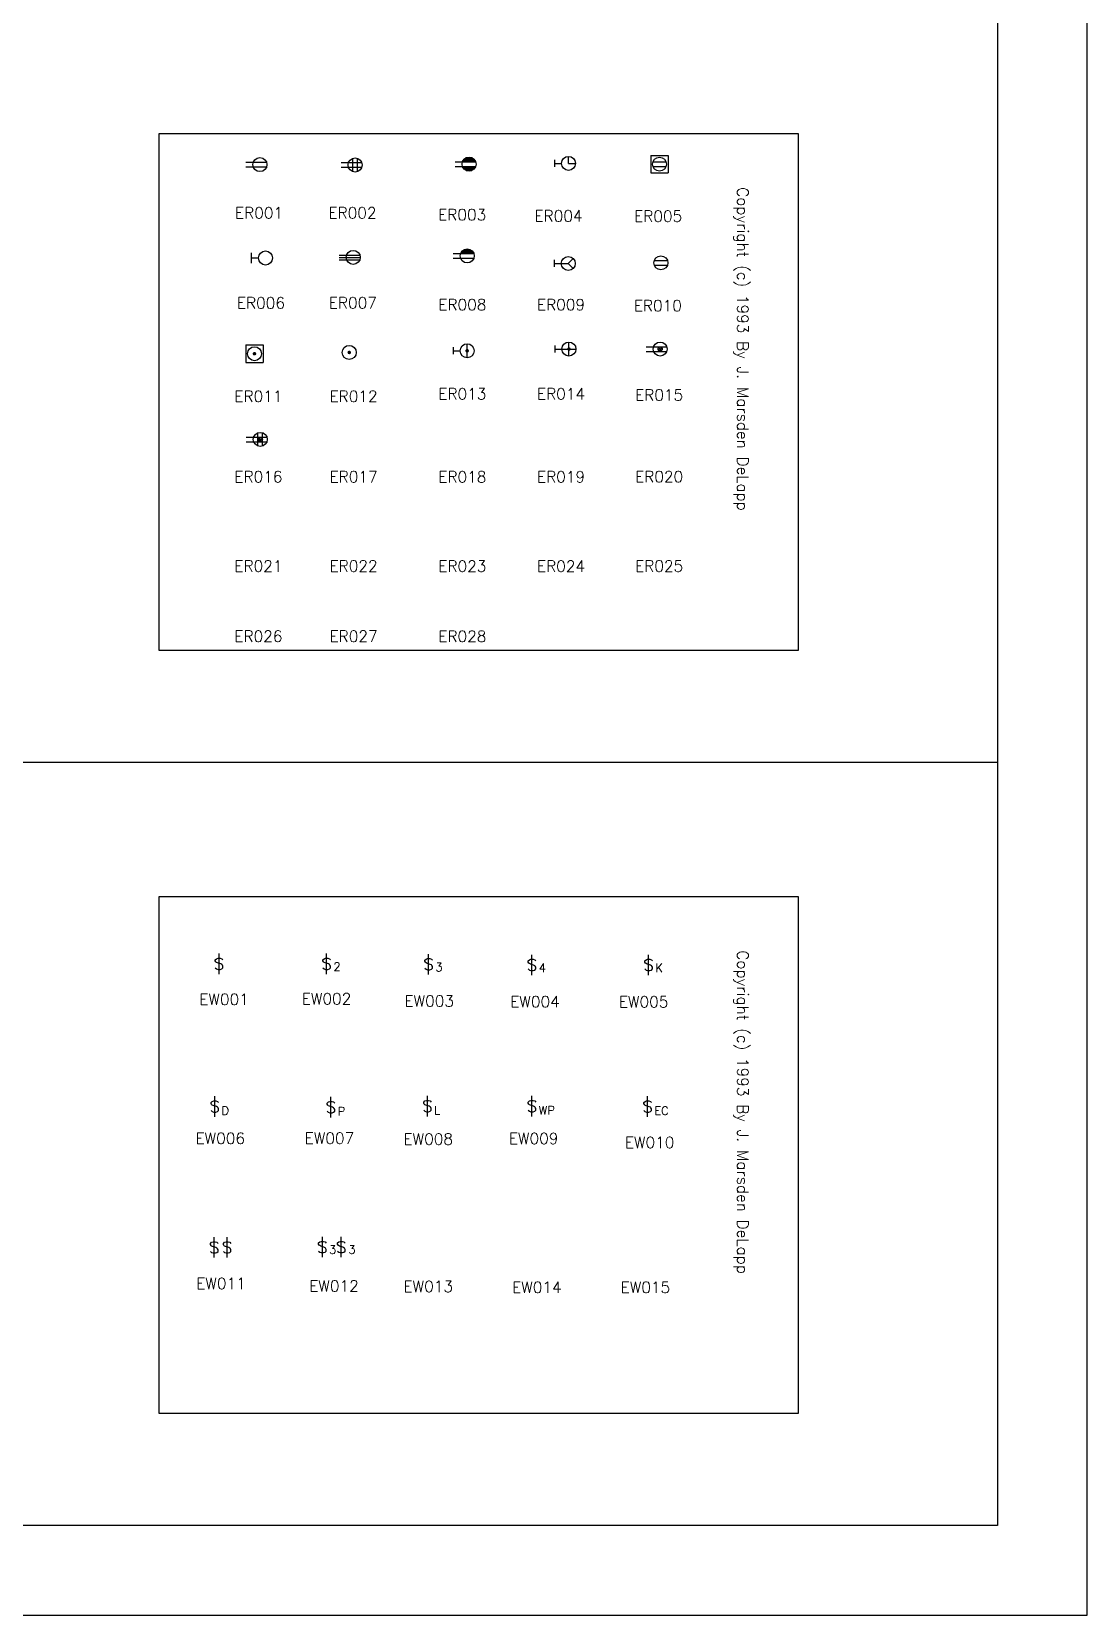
# Model space of a CAD drawing. Extents: x 0 to 24, y 0 to 36.
# Drawn here: x 12.24 to 24, y 0 to 17.64 of the extents above; entities that cross this region are included whole.
import ezdxf

# ---------------------------------------------------------------- set-up
doc = ezdxf.new("R2010")
doc.units = 0
doc.header["$MEASUREMENT"] = 0
doc.layers.get('0').update_dxf_attribs({"linetype": 'CONTINUOUS'})
doc.layers.add('TITLE', color=1, linetype='CONTINUOUS')
doc.styles.add('ANNOTATE', font='SIMPLEX')
doc.styles.add('NOTES', font='SIMPLEX')

# ---------------------------------------------------------------- blocks, each defined once
blk = doc.blocks.new('COPYRGHT')
at = {"style": 'NOTES'}
blk.add_text('Copyright (c) 1993 By J. Marsden DeLapp', height=0.125, dxfattribs=at).set_placement((0.041, 0.028))
blk = doc.blocks.new('EW001')
for p, q in [((-0.028, 0.171), (-0.011, 0.177)), ((-0.011, 0.177), (0.013, 0.177)), ((0, 0), (0, 0.228)), ((0.013, 0.177), (0.031, 0.171)), ((-0.041, 0.159), (-0.028, 0.171)), ((-0.041, 0.147), (-0.041, 0.159)), ((-0.035, 0.136), (-0.041, 0.147)), ((-0.041, 0.07), (-0.029, 0.058)), ((-0.029, 0.129), (-0.035, 0.136)), ((-0.017, 0.124), (-0.029, 0.129)), ((-0.029, 0.058), (-0.011, 0.052)), ((0.019, 0.112), (-0.017, 0.124)), ((-0.011, 0.052), (0.013, 0.052)), ((0.013, 0.052), (0.031, 0.058)), ((0.031, 0.106), (0.019, 0.112)), ((0.031, 0.171), (0.043, 0.159)), ((0.037, 0.1), (0.031, 0.106)), ((0.031, 0.058), (0.043, 0.07)), ((0.043, 0.088), (0.037, 0.1)), ((0.043, 0.07), (0.043, 0.088))]:
    blk.add_line(p, q)
blk = doc.blocks.new('EW003')
blk.add_blockref('EW001', (0, 0))
at = {"style": 'ANNOTATE'}
blk.add_text('3', height=0.0938, dxfattribs=at).set_placement((0.075, 0.035))
blk = doc.blocks.new('EW004')
for p, q in [((-0.028, 0.171), (-0.011, 0.177)), ((-0.011, 0.177), (0.013, 0.177)), ((0, 0), (0, 0.228)), ((0.013, 0.177), (0.031, 0.171)), ((-0.041, 0.159), (-0.028, 0.171)), ((-0.041, 0.147), (-0.041, 0.159)), ((-0.035, 0.136), (-0.041, 0.147)), ((-0.041, 0.07), (-0.029, 0.058)), ((-0.029, 0.129), (-0.035, 0.136)), ((-0.017, 0.124), (-0.029, 0.129)), ((-0.029, 0.058), (-0.011, 0.052)), ((0.019, 0.112), (-0.017, 0.124)), ((-0.011, 0.052), (0.013, 0.052)), ((0.013, 0.052), (0.031, 0.058)), ((0.031, 0.106), (0.019, 0.112)), ((0.031, 0.171), (0.043, 0.159)), ((0.037, 0.1), (0.031, 0.106)), ((0.031, 0.058), (0.043, 0.07)), ((0.043, 0.088), (0.037, 0.1)), ((0.043, 0.07), (0.043, 0.088))]:
    blk.add_line(p, q)
at = {"style": 'ANNOTATE'}
blk.add_text('4', height=0.0938, dxfattribs=at).set_placement((0.075, 0.035))
blk = doc.blocks.new('EW005')
for p, q in [((-0.028, 0.171), (-0.011, 0.177)), ((-0.011, 0.177), (0.013, 0.177)), ((0, 0), (0, 0.228)), ((0.013, 0.177), (0.031, 0.171)), ((-0.041, 0.159), (-0.028, 0.171)), ((-0.041, 0.147), (-0.041, 0.159)), ((-0.035, 0.136), (-0.041, 0.147)), ((-0.041, 0.07), (-0.029, 0.058)), ((-0.029, 0.129), (-0.035, 0.136)), ((-0.017, 0.124), (-0.029, 0.129)), ((-0.029, 0.058), (-0.011, 0.052)), ((0.019, 0.112), (-0.017, 0.124)), ((-0.011, 0.052), (0.013, 0.052)), ((0.013, 0.052), (0.031, 0.058)), ((0.031, 0.106), (0.019, 0.112)), ((0.031, 0.171), (0.043, 0.159)), ((0.037, 0.1), (0.031, 0.106)), ((0.031, 0.058), (0.043, 0.07)), ((0.043, 0.088), (0.037, 0.1)), ((0.043, 0.07), (0.043, 0.088))]:
    blk.add_line(p, q)
at = {"style": 'ANNOTATE'}
blk.add_text('K', height=0.0938, dxfattribs=at).set_placement((0.075, 0.035))
blk = doc.blocks.new('EW008')
for p, q in [((-0.028, 0.171), (-0.011, 0.177)), ((-0.011, 0.177), (0.013, 0.177)), ((0, 0), (0, 0.228)), ((0.013, 0.177), (0.031, 0.171)), ((-0.041, 0.159), (-0.028, 0.171)), ((-0.041, 0.147), (-0.041, 0.159)), ((-0.035, 0.136), (-0.041, 0.147)), ((-0.041, 0.07), (-0.029, 0.058)), ((-0.029, 0.129), (-0.035, 0.136)), ((-0.017, 0.124), (-0.029, 0.129)), ((-0.029, 0.058), (-0.011, 0.052)), ((0.019, 0.112), (-0.017, 0.124)), ((-0.011, 0.052), (0.013, 0.052)), ((0.013, 0.052), (0.031, 0.058)), ((0.031, 0.106), (0.019, 0.112)), ((0.031, 0.171), (0.043, 0.159)), ((0.037, 0.1), (0.031, 0.106)), ((0.031, 0.058), (0.043, 0.07)), ((0.043, 0.088), (0.037, 0.1)), ((0.043, 0.07), (0.043, 0.088))]:
    blk.add_line(p, q)
at = {"style": 'ANNOTATE'}
blk.add_text('L', height=0.0938, dxfattribs=at).set_placement((0.075, 0.021))
blk = doc.blocks.new('EW009')
for p, q in [((-0.028, 0.171), (-0.011, 0.177)), ((-0.011, 0.177), (0.013, 0.177)), ((0, 0), (0, 0.228)), ((0.013, 0.177), (0.031, 0.171)), ((-0.041, 0.159), (-0.028, 0.171)), ((-0.041, 0.147), (-0.041, 0.159)), ((-0.035, 0.136), (-0.041, 0.147)), ((-0.041, 0.07), (-0.029, 0.058)), ((-0.029, 0.129), (-0.035, 0.136)), ((-0.017, 0.124), (-0.029, 0.129)), ((-0.029, 0.058), (-0.011, 0.052)), ((0.019, 0.112), (-0.017, 0.124)), ((-0.011, 0.052), (0.013, 0.052)), ((0.013, 0.052), (0.031, 0.058)), ((0.031, 0.106), (0.019, 0.112)), ((0.031, 0.171), (0.043, 0.159)), ((0.037, 0.1), (0.031, 0.106)), ((0.031, 0.058), (0.043, 0.07)), ((0.043, 0.088), (0.037, 0.1)), ((0.043, 0.07), (0.043, 0.088))]:
    blk.add_line(p, q)
at = {"style": 'ANNOTATE'}
blk.add_text('WP', height=0.0938, dxfattribs=at).set_placement((0.075, 0.021))
blk = doc.blocks.new('EW010')
for p, q in [((-0.028, 0.171), (-0.011, 0.177)), ((-0.011, 0.177), (0.013, 0.177)), ((0, 0), (0, 0.228)), ((0.013, 0.177), (0.031, 0.171)), ((-0.041, 0.159), (-0.028, 0.171)), ((-0.041, 0.147), (-0.041, 0.159)), ((-0.035, 0.136), (-0.041, 0.147)), ((-0.041, 0.07), (-0.029, 0.058)), ((-0.029, 0.129), (-0.035, 0.136)), ((-0.017, 0.124), (-0.029, 0.129)), ((-0.029, 0.058), (-0.011, 0.052)), ((0.019, 0.112), (-0.017, 0.124)), ((-0.011, 0.052), (0.013, 0.052)), ((0.013, 0.052), (0.031, 0.058)), ((0.031, 0.106), (0.019, 0.112)), ((0.031, 0.171), (0.043, 0.159)), ((0.037, 0.1), (0.031, 0.106)), ((0.031, 0.058), (0.043, 0.07)), ((0.043, 0.088), (0.037, 0.1)), ((0.043, 0.07), (0.043, 0.088))]:
    blk.add_line(p, q)
at = {"style": 'ANNOTATE'}
blk.add_text('EC', height=0.0938, dxfattribs=at).set_placement((0.075, 0.021))
blk = doc.blocks.new('EW002')
for p, q in [((-0.028, 0.171), (-0.011, 0.177)), ((-0.011, 0.177), (0.013, 0.177)), ((0, 0), (0, 0.228)), ((0.013, 0.177), (0.031, 0.171)), ((-0.041, 0.159), (-0.028, 0.171)), ((-0.041, 0.147), (-0.041, 0.159)), ((-0.035, 0.136), (-0.041, 0.147)), ((-0.041, 0.07), (-0.029, 0.058)), ((-0.029, 0.129), (-0.035, 0.136)), ((-0.017, 0.124), (-0.029, 0.129)), ((-0.029, 0.058), (-0.011, 0.052)), ((0.019, 0.112), (-0.017, 0.124)), ((-0.011, 0.052), (0.013, 0.052)), ((0.013, 0.052), (0.031, 0.058)), ((0.031, 0.106), (0.019, 0.112)), ((0.031, 0.171), (0.043, 0.159)), ((0.037, 0.1), (0.031, 0.106)), ((0.031, 0.058), (0.043, 0.07)), ((0.043, 0.088), (0.037, 0.1)), ((0.043, 0.07), (0.043, 0.088))]:
    blk.add_line(p, q)
at = {"style": 'ANNOTATE'}
blk.add_text('2', height=0.0938, dxfattribs=at).set_placement((0.075, 0.035))
blk = doc.blocks.new('EW006')
for p, q in [((-0.028, 0.171), (-0.011, 0.177)), ((-0.011, 0.177), (0.013, 0.177)), ((0, 0), (0, 0.228)), ((0.013, 0.177), (0.031, 0.171)), ((-0.041, 0.159), (-0.028, 0.171)), ((-0.041, 0.147), (-0.041, 0.159)), ((-0.035, 0.136), (-0.041, 0.147)), ((-0.041, 0.07), (-0.029, 0.058)), ((-0.029, 0.129), (-0.035, 0.136)), ((-0.017, 0.124), (-0.029, 0.129)), ((-0.029, 0.058), (-0.011, 0.052)), ((0.019, 0.112), (-0.017, 0.124)), ((-0.011, 0.052), (0.013, 0.052)), ((0.013, 0.052), (0.031, 0.058)), ((0.031, 0.106), (0.019, 0.112)), ((0.031, 0.171), (0.043, 0.159)), ((0.037, 0.1), (0.031, 0.106)), ((0.031, 0.058), (0.043, 0.07)), ((0.043, 0.088), (0.037, 0.1)), ((0.043, 0.07), (0.043, 0.088))]:
    blk.add_line(p, q)
at = {"style": 'ANNOTATE'}
blk.add_text('D', height=0.0938, dxfattribs=at).set_placement((0.075, 0.021))
blk = doc.blocks.new('EW007')
for p, q in [((-0.028, 0.171), (-0.011, 0.177)), ((-0.011, 0.177), (0.013, 0.177)), ((0, 0), (0, 0.228)), ((0.013, 0.177), (0.031, 0.171)), ((-0.041, 0.159), (-0.028, 0.171)), ((-0.041, 0.147), (-0.041, 0.159)), ((-0.035, 0.136), (-0.041, 0.147)), ((-0.041, 0.07), (-0.029, 0.058)), ((-0.029, 0.129), (-0.035, 0.136)), ((-0.017, 0.124), (-0.029, 0.129)), ((-0.029, 0.058), (-0.011, 0.052)), ((0.019, 0.112), (-0.017, 0.124)), ((-0.011, 0.052), (0.013, 0.052)), ((0.013, 0.052), (0.031, 0.058)), ((0.031, 0.106), (0.019, 0.112)), ((0.031, 0.171), (0.043, 0.159)), ((0.037, 0.1), (0.031, 0.106)), ((0.031, 0.058), (0.043, 0.07)), ((0.043, 0.088), (0.037, 0.1)), ((0.043, 0.07), (0.043, 0.088))]:
    blk.add_line(p, q)
at = {"style": 'ANNOTATE'}
blk.add_text('P', height=0.0938, dxfattribs=at).set_placement((0.075, 0.021))
blk = doc.blocks.new('EW012')
for p, q in [((-0.134, 0.175), (-0.117, 0.181)), ((-0.117, 0.181), (-0.093, 0.181)), ((-0.105, 0.004), (-0.105, 0.232)), ((-0.093, 0.181), (-0.074, 0.175)), ((0.077, 0.175), (0.094, 0.181)), ((0.094, 0.181), (0.118, 0.181)), ((0.105, 0.004), (0.105, 0.232)), ((0.118, 0.181), (0.136, 0.175)), ((-0.146, 0.164), (-0.134, 0.175)), ((-0.146, 0.151), (-0.146, 0.164)), ((-0.14, 0.14), (-0.146, 0.151)), ((-0.146, 0.074), (-0.134, 0.062)), ((-0.134, 0.134), (-0.14, 0.14)), ((-0.123, 0.128), (-0.134, 0.134)), ((-0.134, 0.062), (-0.117, 0.056)), ((-0.087, 0.116), (-0.123, 0.128)), ((-0.117, 0.056), (-0.092, 0.056)), ((-0.092, 0.056), (-0.074, 0.062)), ((-0.074, 0.11), (-0.087, 0.116)), ((-0.074, 0.175), (-0.062, 0.163)), ((-0.068, 0.104), (-0.074, 0.11)), ((-0.074, 0.062), (-0.063, 0.074)), ((-0.063, 0.092), (-0.068, 0.104)), ((-0.063, 0.074), (-0.063, 0.092)), ((0.064, 0.074), (0.077, 0.062)), ((0.065, 0.164), (0.077, 0.175)), ((0.065, 0.151), (0.065, 0.164)), ((0.07, 0.14), (0.065, 0.151)), ((0.076, 0.134), (0.07, 0.14)), ((0.088, 0.128), (0.076, 0.134)), ((0.077, 0.062), (0.094, 0.056)), ((0.124, 0.116), (0.088, 0.128)), ((0.094, 0.056), (0.118, 0.056)), ((0.118, 0.056), (0.136, 0.062)), ((0.136, 0.11), (0.124, 0.116)), ((0.136, 0.175), (0.148, 0.163)), ((0.142, 0.104), (0.136, 0.11)), ((0.136, 0.062), (0.148, 0.074)), ((0.148, 0.092), (0.142, 0.104)), ((0.148, 0.074), (0.148, 0.092))]:
    blk.add_line(p, q)
at = {"style": 'ANNOTATE'}
for p in [(-0.031, 0.043), (0.184, 0.043)]:
    blk.add_text('3', height=0.0938, dxfattribs=at).set_placement(p)
blk = doc.blocks.new('EW011')
for p, q in [((-0.092, 0.171), (-0.075, 0.177)), ((-0.075, 0.177), (-0.051, 0.177)), ((-0.063, 0), (-0.063, 0.228)), ((-0.051, 0.177), (-0.033, 0.171)), ((0.051, 0.171), (0.069, 0.177)), ((0.069, 0.177), (0.093, 0.177)), ((0.08, 0), (0.08, 0.228)), ((0.093, 0.177), (0.111, 0.171)), ((-0.104, 0.159), (-0.092, 0.171)), ((-0.104, 0.147), (-0.104, 0.159)), ((-0.098, 0.136), (-0.104, 0.147)), ((-0.104, 0.07), (-0.092, 0.058)), ((-0.092, 0.129), (-0.098, 0.136)), ((-0.081, 0.124), (-0.092, 0.129)), ((-0.092, 0.058), (-0.075, 0.052)), ((-0.045, 0.112), (-0.081, 0.124)), ((-0.075, 0.052), (-0.05, 0.052)), ((-0.05, 0.052), (-0.033, 0.058)), ((-0.033, 0.106), (-0.045, 0.112)), ((-0.033, 0.171), (-0.021, 0.159)), ((-0.027, 0.1), (-0.033, 0.106)), ((-0.033, 0.058), (-0.021, 0.07)), ((-0.021, 0.088), (-0.027, 0.1)), ((-0.021, 0.07), (-0.021, 0.088)), ((0.039, 0.159), (0.051, 0.171)), ((0.039, 0.147), (0.039, 0.159)), ((0.045, 0.136), (0.039, 0.147)), ((0.039, 0.07), (0.051, 0.058)), ((0.051, 0.129), (0.045, 0.136)), ((0.063, 0.124), (0.051, 0.129)), ((0.051, 0.058), (0.069, 0.052)), ((0.099, 0.112), (0.063, 0.124)), ((0.069, 0.052), (0.093, 0.052)), ((0.093, 0.052), (0.111, 0.058)), ((0.111, 0.106), (0.099, 0.112)), ((0.111, 0.171), (0.123, 0.159)), ((0.117, 0.1), (0.111, 0.106)), ((0.111, 0.058), (0.123, 0.07)), ((0.123, 0.088), (0.117, 0.1)), ((0.123, 0.07), (0.123, 0.088))]:
    blk.add_line(p, q)
blk = doc.blocks.new('ER016')
for p, q in [((0, 0.027), (0.23, 0.027)), ((0.13, -0.073), (0.13, 0.074)), ((0.182, -0.073), (0.182, 0.074)), ((0, -0.025), (0.23, -0.025))]:
    blk.add_line(p, q)
for radius in [0.0781, 0.0234, 0.0107]:
    blk.add_circle((0.156, 0.001), radius)
blk = doc.blocks.new('ER015')
for p, q in [((0, 0.026), (0.23, 0.026)), ((0, -0.026), (0.23, -0.026))]:
    blk.add_line(p, q)
for radius in [0.0781, 0.0234, 0.0107]:
    blk.add_circle((0.156, 0), radius)
blk = doc.blocks.new('ER008')
for p, q in [((0, 0.026), (0.229, 0.026)), ((0.086, 0.035), (0.226, 0.035)), ((0.092, 0.044), (0.221, 0.044)), ((0.099, 0.053), (0.214, 0.053)), ((0.109, 0.062), (0.204, 0.062)), ((0.124, 0.071), (0.189, 0.071)), ((0, -0.026), (0.229, -0.026))]:
    blk.add_line(p, q)
blk.add_circle((0.156, 0), 0.0781)
blk = doc.blocks.new('ER003')
for p, q in [((0, 0.026), (0.229, 0.026)), ((0.086, 0.035), (0.226, 0.035)), ((0.092, 0.044), (0.221, 0.044)), ((0.099, 0.053), (0.214, 0.053)), ((0.109, 0.062), (0.204, 0.062)), ((0.124, 0.071), (0.189, 0.071)), ((0, -0.026), (0.229, -0.026)), ((0.086, -0.035), (0.226, -0.035)), ((0.092, -0.044), (0.221, -0.044)), ((0.099, -0.053), (0.214, -0.053)), ((0.109, -0.062), (0.204, -0.062)), ((0.124, -0.071), (0.189, -0.071))]:
    blk.add_line(p, q)
blk.add_circle((0.156, 0), 0.0781)
blk = doc.blocks.new('ER014')
for p, q in [((0, 0.039), (0, -0.039)), ((0, 0), (0.234, 0)), ((0.156, -0.078), (0.156, 0.078)), ((0.156, 0), (0.156, 0))]:
    blk.add_line(p, q)
at = {"const_width": 0.0195}
blk.add_lwpolyline([(0.146, 0, 1), (0.166, 0, 1)], format="xyb", close=True, dxfattribs=at)
blk.add_circle((0.156, 0), 0.0781)
blk = doc.blocks.new('ER013')
for p, q in [((0, 0.039), (0, -0.039)), ((0, 0), (0.078, 0)), ((0.156, -0.078), (0.156, 0.078)), ((0.156, 0), (0.156, 0))]:
    blk.add_line(p, q)
at = {"const_width": 0.0195}
blk.add_lwpolyline([(0.146, 0, 1), (0.166, 0, 1)], format="xyb", close=True, dxfattribs=at)
blk.add_circle((0.156, 0), 0.0781)
blk = doc.blocks.new('ER012')
at = {"const_width": 0.0195}
blk.add_lwpolyline([(-0.01, 0, 1), (0.01, 0, 1)], format="xyb", close=True, dxfattribs=at)
blk.add_circle((0, 0), 0.0781)
blk = doc.blocks.new('ER011')
for p, q in [((-0.098, 0.098), (0.098, 0.098)), ((-0.098, 0.098), (-0.098, -0.098)), ((0.098, 0.098), (0.098, -0.098)), ((-0.098, -0.098), (0.098, -0.098))]:
    blk.add_line(p, q)
at = {"const_width": 0.0195}
blk.add_lwpolyline([(-0.01, 0, 1), (0.01, 0, 1)], format="xyb", close=True, dxfattribs=at)
blk.add_circle((0, 0), 0.0781)
blk = doc.blocks.new('ER010')
for p, q in [((-0.074, 0.026), (0.073, 0.026)), ((-0.074, -0.026), (0.073, -0.026))]:
    blk.add_line(p, q)
blk.add_circle((0, 0), 0.0781)
blk = doc.blocks.new('ER009')
for p, q in [((0, 0.039), (0, -0.039)), ((0, 0), (0.156, 0)), ((0.156, 0), (0.211, 0.055)), ((0.156, 0), (0.156, 0)), ((0.156, 0), (0.211, -0.055))]:
    blk.add_line(p, q)
blk.add_circle((0.156, 0), 0.0781)
blk = doc.blocks.new('ER007')
for p, q in [((0, 0.026), (0.23, 0.026)), ((0, 0), (0.234, 0)), ((0, -0.026), (0.23, -0.026))]:
    blk.add_line(p, q)
blk.add_circle((0.156, 0), 0.0781)
blk = doc.blocks.new('ER006')
for p, q in [((0, -0.059), (0, 0.059)), ((0, 0), (0.078, 0))]:
    blk.add_line(p, q)
blk.add_circle((0.156, 0), 0.0781)
blk = doc.blocks.new('ER005')
for p, q in [((-0.098, 0.098), (0.098, 0.098)), ((-0.098, 0.098), (-0.098, -0.098)), ((-0.074, 0.026), (0.073, 0.026)), ((0.098, 0.098), (0.098, -0.098)), ((-0.098, -0.098), (0.098, -0.098)), ((-0.074, -0.026), (0.073, -0.026))]:
    blk.add_line(p, q)
blk.add_circle((0, 0), 0.0781)
blk = doc.blocks.new('ER004')
for p, q in [((0, 0.039), (0, -0.039)), ((0, 0), (0.078, 0)), ((0.156, 0), (0.156, 0.078)), ((0.156, 0), (0.234, 0)), ((0.156, 0), (0.156, 0))]:
    blk.add_line(p, q)
blk.add_circle((0.156, 0), 0.0781)
blk = doc.blocks.new('ER002')
for p, q in [((0, 0.026), (0.229, 0.026)), ((0.13, -0.074), (0.13, 0.073)), ((0.182, -0.074), (0.182, 0.073)), ((0, -0.026), (0.229, -0.026))]:
    blk.add_line(p, q)
blk.add_circle((0.156, 0), 0.0781)
blk = doc.blocks.new('ER001')
for p, q in [((0, 0.026), (0.229, 0.026)), ((0, -0.026), (0.229, -0.026))]:
    blk.add_line(p, q)
blk.add_circle((0.156, 0), 0.0781)
blk = doc.blocks.new('BORDER')
at = {"linetype": 'CONTINUOUS'}
blk.add_lwpolyline([(0, 0), (1, 0), (1, 1), (0, 1)], close=True, dxfattribs=at)

msp = doc.modelspace()

# ---------------------------------------------------------------- linework, layer by layer
for p, q in [((23, 35), (23, 1)), ((23, 9.5), (1, 9.5)), ((23, 1), (1, 1))]:
    msp.add_line(p, q)
at = {"layer": 'TITLE'}
for points in [[(13.655, 16.502), (13.655, 10.752), (20.783, 10.752), (20.783, 16.502)], [(13.655, 8.002), (13.655, 2.252), (20.783, 2.252), (20.783, 8.002)]]:
    msp.add_lwpolyline(points, close=True, dxfattribs=at)

# ---------------------------------------------------------------- block references
at = {"xscale": 36, "yscale": 24, "zscale": 36, "rotation": 90}
msp.add_blockref('BORDER', (24, 0), dxfattribs=at)
for name, p in [('ER001', (14.627, 16.159)), ('ER002', (15.687, 16.155)), ('ER003', (16.956, 16.165)), ('ER004', (18.064, 16.173)), ('ER005', (19.234, 16.164)), ('ER006', (14.689, 15.119)), ('ER007', (15.666, 15.126)), ('ER008', (16.936, 15.142)), ('ER009', (18.062, 15.058)), ('ER010', (19.25, 15.065)), ('ER011', (14.722, 14.053)), ('ER012', (15.778, 14.067)), ('ER013', (16.935, 14.086)), ('ER014', (18.069, 14.105)), ('ER015', (19.085, 14.105)), ('ER016', (14.631, 13.098)), ('EW001', (14.327, 7.143)), ('EW002', (15.526, 7.143)), ('EW003', (16.662, 7.138)), ('EW004', (17.813, 7.13)), ('EW005', (19.113, 7.13)), ('EW006', (14.28, 5.554)), ('EW007', (15.573, 5.547)), ('EW008', (16.648, 5.558)), ('EW009', (17.813, 5.558)), ('EW010', (19.101, 5.553)), ('EW011', (14.337, 3.984)), ('EW012', (15.583, 3.984))]:
    msp.add_blockref(name, p)
at = {"rotation": 270}
for p in [(20.071, 15.949), (20.071, 7.449)]:
    msp.add_blockref('COPYRGHT', p, dxfattribs=at)

# ---------------------------------------------------------------- texts
for s, style, p in [('ER001', 'NOTES', (14.505, 15.559)), ('ER002', 'NOTES', (15.546, 15.559)), ('ER003', 'NOTES', (16.768, 15.539)), ('ER004', 'NOTES', (17.841, 15.525)), ('ER005', 'NOTES', (18.951, 15.522)), ('ER006', 'NOTES', (14.526, 14.556)), ('ER007', 'NOTES', (15.55, 14.557)), ('ER008', 'NOTES', (16.77, 14.537)), ('ER009', 'NOTES', (17.869, 14.537)), ('ER010', 'NOTES', (18.948, 14.525)), ('ER011', 'NOTES', (14.498, 13.516)), ('ER012', 'NOTES', (15.558, 13.516)), ('ER013', 'NOTES', (16.77, 13.543)), ('ER014', 'NOTES', (17.869, 13.543)), ('ER015', 'NOTES', (18.962, 13.531)), ('ER016', 'NOTES', (14.498, 12.62)), ('ER017', 'NOTES', (15.558, 12.62)), ('ER018', 'NOTES', (16.77, 12.618)), ('ER019', 'NOTES', (17.869, 12.619)), ('ER020', 'NOTES', (18.962, 12.621)), ('ER021', 'NOTES', (14.498, 11.625)), ('ER022', 'NOTES', (15.558, 11.625)), ('ER023', 'NOTES', (16.77, 11.623)), ('ER024', 'NOTES', (17.869, 11.623)), ('ER025', 'NOTES', (18.962, 11.625)), ('ER026', 'NOTES', (14.498, 10.843)), ('ER027', 'NOTES', (15.558, 10.843)), ('ER028', 'NOTES', (16.77, 10.842)), ('EW001', 'ANNOTATE', (14.107, 6.799)), ('EW002', 'ANNOTATE', (15.249, 6.805)), ('EW003', 'ANNOTATE', (16.393, 6.78)), ('EW004', 'ANNOTATE', (17.571, 6.773)), ('EW005', 'ANNOTATE', (18.781, 6.771)), ('EW006', 'ANNOTATE', (14.065, 5.251)), ('EW007', 'ANNOTATE', (15.281, 5.252)), ('EW008', 'ANNOTATE', (16.382, 5.242)), ('EW009', 'ANNOTATE', (17.556, 5.249)), ('EW010', 'ANNOTATE', (18.848, 5.205)), ('EW011', 'ANNOTATE', (14.073, 3.634)), ('EW012', 'ANNOTATE', (15.332, 3.606)), ('EW013', 'ANNOTATE', (16.382, 3.601)), ('EW014', 'ANNOTATE', (17.592, 3.591)), ('EW015', 'ANNOTATE', (18.801, 3.591))]:
    msp.add_text(s, height=0.125, dxfattribs=dict(style=style)).set_placement(p)

doc.saveas('drawing.dxf')
